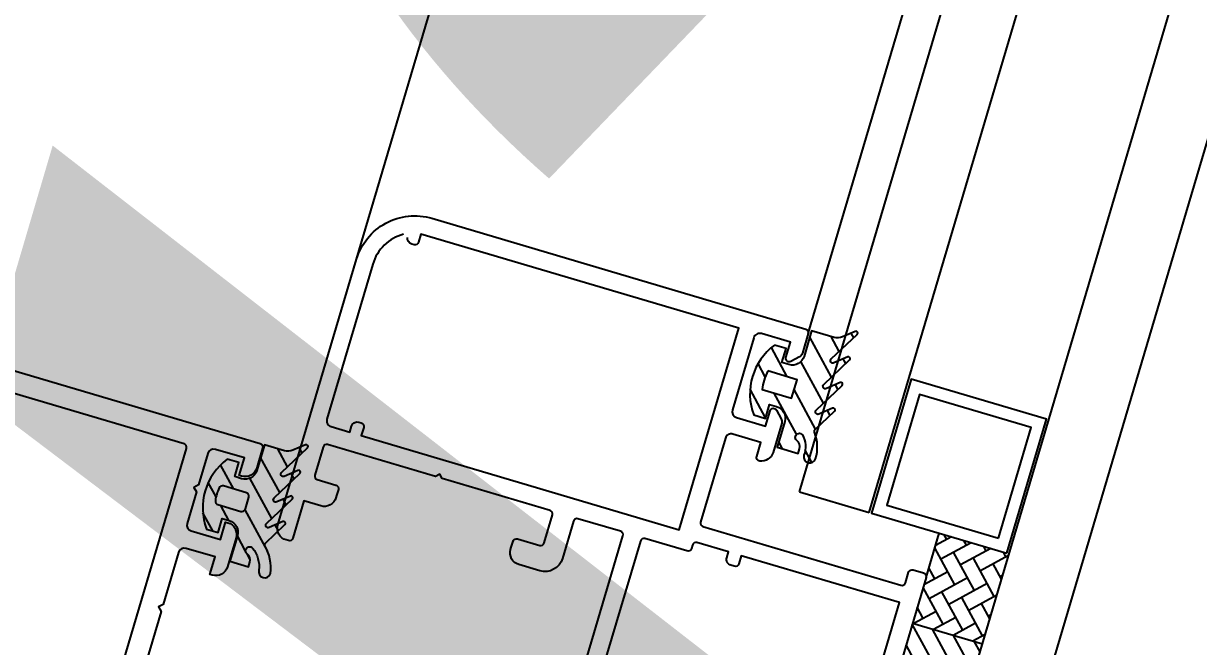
# Model space of a CAD drawing. Header units: millimetres. Extents: x 62878 to 70819, y -67946 to -61850.
# Drawn here: x 68125.56 to 68135.24, y -65094.17 to -65089.04 of the extents above; entities that cross this region are included whole.
import ezdxf
from ezdxf.enums import TextEntityAlignment as Align

# ---------------------------------------------------------------- set-up
doc = ezdxf.new("R2010")
doc.units = ezdxf.units.MM
doc.layers.add('antet_3', color=7, linetype='Continuous', lineweight=9)
doc.layers.add('DOGRAMA', color=171, linetype='Continuous', lineweight=0)
doc.styles.add('bold', font='arial.ttf', dxfattribs={"height": 10})
pattern_1 = [(118.5057849383402, (68087.96480972198, -65198.0815049821), (-0.1395045678384407, -0.07576303882639554), [])]

msp = doc.modelspace()

# ---------------------------------------------------------------- hatches: boundary and pattern name
at = {"layer": 'DOGRAMA', "lineweight": -2}
h = msp.add_hatch(dxfattribs=at)
h.set_pattern_fill('ANSI31', color=256, scale=0.05, angle=73.50578493834035, style=0)
h.set_pattern_definition(pattern_1)
edge = h.paths.add_edge_path(flags=16)
edge.add_arc((68132.04374598498, -65092.08780705649), 0.4000000000104035, 151.9688258845257, 175.0427439498318)
edge.add_line((68131.64524220856, -65092.05324204259), (68131.88679372543, -65092.12476633395))
edge.add_line((68131.88679372543, -65092.12476633395), (68131.932220691, -65091.971350589))
edge.add_line((68131.932220691, -65091.971350589), (68131.69066917419, -65091.89982629765))
edge = h.paths.add_edge_path()
edge.add_arc((68132.04374598499, -65092.08780705638), 0.4999999999948906, 126.6358872911239, 200.375682583866)
edge.add_line((68131.57503106217, -65092.26189416421), (68131.67091590285, -65092.29028601768))
edge.add_line((68131.67091590285, -65092.29028601768), (68131.70498612695, -65092.17522420897))
edge.add_line((68131.70498612695, -65092.17522420897), (68131.76251703134, -65092.19225932105))
edge.add_arc((68131.73412517784, -65092.28814416163), 0.09999999999670213, -16.494215070374594, 73.5057849296254, ccw=False)
edge.add_line((68131.83001001843, -65092.31653601513), (68131.76754794075, -65092.52748266445))
edge.add_line((68131.76754794075, -65092.52748266445), (68131.94014065384, -65092.57858800069))
edge.add_line((68131.94014065384, -65092.57858800069), (68131.95134958567, -65092.54073324631))
edge.add_arc((68131.88902443925, -65092.52227854153), 0.06500000002896632, 343.5057849364076, 411.9151204482185)
edge.add_arc((68131.94928203305, -65092.44538740244), 0.03268943072547244, 38.075505815199506, 231.9151204581925, ccw=False)
edge.add_arc((68131.80145535854, -65092.52311159071), 0.1992591642945482, -20.843900708269985, 29.422006450842616, ccw=False)
edge.add_arc((68132.0360015912, -65092.6069436063), 0.05002797729659315, 165.0203900117618, 342.5336263149808)
edge.add_arc((68131.77523295493, -65092.52507822482), 0.3233450412511616, 342.5651376715566, 381.8914478262803)
edge.add_arc((68132.09382004348, -65092.39706227124), 0.02000000001382855, 133.5057849596173, 201.8914478304957, ccw=False)
edge.add_line((68132.08005148725, -65092.38255617391), (68132.23964635917, -65092.23107566788))
edge.add_arc((68132.22931994202, -65092.22019609488), 0.01499999999107361, 313.5057849235725, 473.5057849196183)
edge.add_line((68132.22333731715, -65092.20644079775), (68132.1104305183, -65092.25554762674))
edge.add_arc((68132.1024536851, -65092.23720723055), 0.02000000000725021, 133.5057849293807, 293.5057849694772, ccw=False)
edge.add_line((68132.0886851289, -65092.22270113321), (68132.30210843682, -65092.02012901858))
edge.add_arc((68132.29178201967, -65092.00924944558), 0.01499999999107361, 313.5057849235725, 473.5057849196183)
edge.add_line((68132.2857993948, -65091.99549414845), (68132.17289259596, -65092.04460097743))
edge.add_arc((68132.16491576278, -65092.02626058125), 0.01999999999477411, 133.5057849437303, 293.50578493956186, ccw=False)
edge.add_line((68132.15114720658, -65092.01175448392), (68132.3645705145, -65091.80918236927))
edge.add_arc((68132.35424409733, -65091.79830279627), 0.0150000000111095, 313.5057850042036, 473.5057849993926)
edge.add_line((68132.34826147242, -65091.78454749912), (68132.23535467361, -65091.83365432812))
edge.add_arc((68132.22737784043, -65091.81531393194), 0.01999999998810191, 133.50578495808, 293.5057849478753, ccw=False)
edge.add_line((68132.21360928423, -65091.80080783462), (68132.42703259215, -65091.59823571997))
edge.add_arc((68132.416706175, -65091.58735614698), 0.01499999998579632, 313.5057849427054, 473.5057849307029)
edge.add_line((68132.41072355013, -65091.57360084985), (68132.30537840044, -65091.61941887233))
edge.add_arc((68132.26549423457, -65091.52771689143), 0.09999999994137784, 253.5057849385129, 293.5057849385669, ccw=False)
edge.add_line((68132.2371023811, -65091.62360173198), (68132.05146647562, -65091.56863425851))
edge.add_line((68132.05146647562, -65091.56863425851), (68131.98900439797, -65091.77958090779))
edge.add_arc((68131.89311955737, -65091.7511890543), 0.1000000000085894, 253.5057849331763, 343.5057849359899, ccw=False)
edge.add_line((68131.86472770387, -65091.84707389491), (68131.80719679955, -65091.83003878283))
edge.add_line((68131.80719679955, -65091.83003878283), (68131.8412670237, -65091.71497697412))
edge.add_line((68131.8412670237, -65091.71497697412), (68131.74538218309, -65091.68658512065))
h = msp.add_hatch(dxfattribs=at)
h.set_pattern_fill('ANSI31', color=256, scale=0.05, angle=73.50578493834035, style=0)
h.set_pattern_definition(pattern_1)
edge = h.paths.add_edge_path()
edge.add_arc((68127.7397864284, -65092.46119883174), 0.1000000000263798, 253.5057849355434, 293.5057849355687, ccw=False)
edge.add_line((68127.7113945749, -65092.55708367236), (68127.54543902786, -65092.50794362534))
edge.add_line((68127.54543902786, -65092.50794362534), (68127.48297695024, -65092.71889027463))
edge.add_arc((68127.38709210962, -65092.69049842115), 0.100000000018411, 253.5057849491653, 343.50578494635164, ccw=False)
edge.add_line((68127.35870025615, -65092.78638326176), (68127.30116935185, -65092.76934814967))
edge.add_line((68127.30116935185, -65092.76934814967), (68127.335239576, -65092.65428634096))
edge.add_line((68127.335239576, -65092.65428634096), (68127.23935473541, -65092.6258944875))
edge.add_arc((68127.53771853732, -65093.02711642319), 0.4999999999656979, 126.6358872936116, 200.3756825842456)
edge.add_line((68127.06900361452, -65093.20120353102), (68127.16488845507, -65093.22959538447))
edge.add_line((68127.16488845507, -65093.22959538447), (68127.19895867928, -65093.11453357578))
edge.add_line((68127.19895867928, -65093.11453357578), (68127.25648958364, -65093.13156868787))
edge.add_arc((68127.22809773016, -65093.22745352847), 0.1000000000065236, -16.494215060012777, 73.50578493998722, ccw=False)
edge.add_line((68127.32398257076, -65093.25584538195), (68127.26152049308, -65093.46679203126))
edge.add_line((68127.26152049308, -65093.46679203126), (68127.4144328477, -65093.51206994111))
edge.add_line((68127.4144328477, -65093.51206994111), (68127.42564177956, -65093.47421518668))
edge.add_arc((68127.36331663313, -65093.4557604819), 0.06500000004498518, 343.5057849338997, 411.9151204420783)
edge.add_arc((68127.42357422694, -65093.37886934281), 0.03268943071974555, 38.0755058051605, 231.9151204503263, ccw=False)
edge.add_arc((68127.26013053123, -65093.510286593), 0.2424115900321636, -6.803520862248092, 38.703251544695775, ccw=False)
edge.add_arc((68127.5491630348, -65093.55193487427), 0.05002797728441639, 165.0203899994043, 342.5336263020298)
edge.add_arc((68127.22760123857, -65093.52392444225), 0.371781240119965, 353.3542853553165, 390.0058058445682)
edge.add_arc((68127.56811223732, -65093.3305442116), 0.01999999998688492, 133.5057850903015, 201.8914479738312, ccw=False)
edge.add_line((68127.55434368108, -65093.31603811431), (68127.71393855303, -65093.16455760827))
edge.add_arc((68127.7036121359, -65093.15367803526), 0.01499999998633296, 313.5057848641242, 473.5057849085336)
edge.add_line((68127.69762951102, -65093.13992273812), (68127.58472271214, -65093.1890295671))
edge.add_arc((68127.57674587896, -65093.17068917093), 0.01999999998810191, 133.5057849883166, 293.5057849478753, ccw=False)
edge.add_line((68127.56297732274, -65093.1561830736), (68127.77640063071, -65092.95361095898))
edge.add_arc((68127.76607421355, -65092.94273138598), 0.01500000000636884, 313.5057849447552, 473.5057849595054)
edge.add_line((68127.76009158866, -65092.92897608884), (68127.64718478982, -65092.97808291783))
edge.add_arc((68127.63920795661, -65092.95974252163), 0.02000000001972633, 133.5057849452677, 293.50578499939263, ccw=False)
edge.add_line((68127.62543940039, -65092.94523642429), (68127.83886270839, -65092.74266430967))
edge.add_arc((68127.82853629123, -65092.73178473667), 0.01500000000109156, 313.5057849638881, 473.5057849705901)
edge.add_line((68127.82255366634, -65092.71802943954), (68127.70964686747, -65092.76713626852))
edge.add_arc((68127.70167003426, -65092.74879587232), 0.02000000001972633, 133.5057850042036, 293.50578499939263, ccw=False)
edge.add_line((68127.68790147803, -65092.73428977499), (68127.90132478604, -65092.53171766037))
edge.add_arc((68127.89099836888, -65092.52083808737), 0.01500000000636884, 313.5057849447552, 473.5057849085336)
edge.add_line((68127.885015744, -65092.50708279022), (68127.7796705943, -65092.55290081272))
edge = h.paths.add_edge_path(flags=16)
edge.add_line((68127.16348542251, -65092.99973804149), (68127.35200082554, -65093.05555814471))
edge.add_arc((68127.36051838158, -65093.02679269256), 0.02999999997338046, 253.505784938319, 343.505784938319)
edge.add_line((68127.38928383373, -65093.0353102486), (68127.41767568726, -65092.93942540801))
edge.add_arc((68127.3889102351, -65092.93090785193), 0.02999999999972822, 343.5057848662645, 433.5057848662645)
edge.add_line((68127.39742779118, -65092.90214239976), (68127.20891238813, -65092.84632229652))
edge.add_arc((68127.20039483208, -65092.8750877487), 0.03000000000541819, 73.50578492745201, 155.7393507601034)
edge.add_arc((68127.53771853741, -65093.02711642319), 0.400000000065267, 155.7393507704302, 171.2722191064912)
edge.add_arc((68127.17200297858, -65092.97097258932), 0.02999999999646392, 171.2722190706019, 253.5057848929129)
h = msp.add_hatch(dxfattribs=at)
h.set_pattern_fill('AR-HBONE', color=256, scale=0.03, angle=73.50578493834035, style=0)
h.set_pattern_definition([(208.5057849383403, (68099.92822177763, -65079.10884956617), (-0.1627219703923171, 0.04818257311146708), [0.36, -0.12]), (118.5057849383402, (68099.82276950589, -65079.16611926482), (-0.1627219703923171, 0.04818257311146708), [0.3599999999999998, -0.1199999999999999])])
h.paths.add_polyline_path([(68133.03048838742, -65093.47504871931), (68133.10146802111, -65093.23533661781), (68133.67677706468, -65093.40568773872), (68133.45717237171, -65094.14733572541), (68132.88186332816, -65093.97698460451)])
h = msp.add_hatch(dxfattribs=at)
h.set_pattern_fill('ANSI31', color=256, scale=0.03999999999999999, angle=73.50578493834035, style=0)
h.set_pattern_definition([(118.5057849383402, (68082.2012634645, -65217.54612762261), (-0.1116036542707525, -0.06061043106111644), [])])
h.paths.add_polyline_path([(68132.82972189071, -65094.24993520377, -0.4142135623420975), (68132.79554579983, -65094.26849577522), (68132.42574190823, -65095.51739582395, -0.1532309010706403), (68132.97265909825, -65095.78363178541), (68133.37866260305, -65094.41247856495)])
h.paths.add_polyline_path([(68132.88186332816, -65093.97698460451), (68132.81116131925, -65094.21575911289, -0.4142135623575963), (68132.82972189071, -65094.24993520377), (68133.37866260305, -65094.41247856495), (68133.45717237171, -65094.14733572541)])

# ---------------------------------------------------------------- linework, layer by layer
for p, q in [((68128.3042372019, -65090.98052477044), (68140.84534074063, -65048.62676599533)), ((68132.02377195144, -65091.59172133998), (68144.43143377887, -65049.68862131568)), ((68131.95084993396, -65092.894634376), (68144.71908830066, -65049.77379687611)), ((68132.52615897753, -65093.06498549689), (68145.29439734425, -65049.94414799704)), ((68132.97265909822, -65095.78363178542), (68146.44501543135, -65050.28485023884)), ((68133.57635999529, -65095.85809806576), (68147.02032447487, -65050.45520135976)), ((68131.95084993396, -65092.894634376), (68132.52615897753, -65093.06498549689)), ((68132.99357897787, -65093.59969901206), (68133.10146802111, -65093.23533661781)), ((68132.88186332816, -65093.97698460449), (68133.45717237171, -65094.14733572541)), ((68132.88186332816, -65093.97698460449), (68133.45717237171, -65094.14733572541))]:
    msp.add_line(p, q, dxfattribs=at)
at = {"layer": 'DOGRAMA', "lineweight": -2, "ltscale": 0.5}
for points in [[(68117.40457189077, -65089.50519561858), (68127.51083408938, -65092.49769697592, -0.4142135623732619), (68127.53108198551, -65092.53497998411), (68127.48281583455, -65092.69798421313, -0.4142135623730951), (68127.3585391405, -65092.76547720026), (68127.33936217237, -65092.75979882956), (68127.3819499526, -65092.61597156867), (68127.14223785113, -65092.54499193495, 0.4142135623730951), (68127.08009950409, -65092.57873842849), (68127.00344149966, -65092.83762749813), (68126.96615849143, -65092.85787539424), (68126.98640638759, -65092.89515840246), (68126.90974838316, -65093.15404747207, 0.4142135623730951), (68126.94349487673, -65093.21618581911), (68127.18320697825, -65093.28716545283), (68127.22579475841, -65093.14333819192), (68127.24497172653, -65093.14901656263, -0.4142135623728953), (68127.31246471364, -65093.27329325672), (68127.24148507993, -65093.51300535818, -0.4142135623729619), (68127.11720838587, -65093.58049834527), (68127.09803141773, -65093.57481997462), (68127.14061919799, -65093.43099271371), (68126.90090709648, -65093.36001307999, 0.4142135623731395), (68126.83876874944, -65093.39375957356), (68126.71189718877, -65093.82222964075), (68126.6746141806, -65093.84247753686), (68126.69486207672, -65093.87976054508), (68126.56904614135, -65094.30466555919, 0.4142135623730951)], [(68129.98142567044, -65095.00220835335), (68130.49815740381, -65093.25710425453, 0.4142135623730951), (68130.4779095077, -65093.2198212463), (68130.12792983951, -65093.11619098108, 0.4142135623730951), (68130.09064683132, -65093.13643887722), (68129.99979290014, -65093.44327036715, -0.4142135623730951), (68129.81337785904, -65093.54450984778), (68129.64078514598, -65093.49340451149, -0.4142135623730951), (68129.57329215886, -65093.36912781745), (68129.57897052955, -65093.34995084931), (68129.59316645628, -65093.30200842903, -0.4142135623730951), (68129.63044946454, -65093.28176053287), (68129.81263066165, -65093.3357050545, 0.4142135623730951), (68129.8499136699, -65093.31545715836), (68129.91805411826, -65093.08533354095, 0.4142135623730951), (68129.89780622211, -65093.04805053271), (68129.0108714466, -65092.78542588797), (68128.99062355049, -65092.74814287975), (68128.95334054224, -65092.76839077591), (68128.06640576676, -65092.50576613114, 0.4142135623730951), (68128.02912275855, -65092.52601402729), (68127.96098231015, -65092.75613764471, 0.4142135623730951), (68127.98123020626, -65092.79342065296), (68128.13464595127, -65092.83884761851, -0.4142135623730951), (68128.15489384739, -65092.87613062676), (68128.14069792061, -65092.92407304705), (68128.13501954998, -65092.94325001516, -0.4142135623730951), (68128.0107428559, -65093.01074300226), (68127.87170983698, -65092.96957481471), (68127.78085590585, -65093.27640630462, -0.4142135623730951), (68127.74357289769, -65093.29665420075), (68127.72439592954, -65093.29097583005, -0.4142135623730951), (68127.65690294243, -65093.16669913595), (68128.3042372019, -65090.98052477044, -0.4142135623730951), (68128.92562067226, -65090.6430598349), (68132.00352405534, -65091.55443833176, -0.4142135623730951), (68132.02377195144, -65091.59172133998), (68131.97570738266, -65091.75404478662, -0.1991096956269791), (68131.95162373334, -65091.78378067122), (68131.88069902401, -65091.822298919, -0.6680969080520953), (68131.8400841937, -65091.789414364), (68131.87747910395, -65091.66312444046), (68131.6377670024, -65091.59214480672, 0.4142135623730951), (68131.57562865535, -65091.62589130028), (68131.39959916376, -65092.22037731197, 0.4142135623730951), (68131.43334565734, -65092.28251565903), (68131.6730577588, -65092.35349529273), (68131.7104555082, -65092.22719578068, -0.6680969080520438), (68131.76242707996, -65092.22172639945), (68131.80094532768, -65092.29265110876, -0.1989616347782854), (68131.80495309748, -65092.33071539491), (68131.73397062457, -65092.57043708487, -0.3728392455561729), (68131.62368354251, -65092.64100064134, -0.4568501953068724), (68131.59923893976, -65092.60279587828), (68131.63330916394, -65092.48773406955), (68131.40318554649, -65092.41959362119, 0.4142135623730951), (68131.3410471995, -65092.45334011475), (68131.13662585433, -65093.14371096702, 0.4142135623730951), (68131.1568737505, -65093.18099397524), (68132.7869160406, -65093.6636554845, 0.4142135623730951), (68132.8241990488, -65093.64340758836), (68132.84975171697, -65093.55711123181, -0.4142135623730951), (68132.88703472522, -65093.5368633357), (68132.97333108174, -65093.56241600381, -0.4142135623730951), (68132.99357897787, -65093.59969901206), (68132.4058676107, -65095.58451521234, -0.4142135623730951)], [(68128.69200601018, -65090.77434715581, 0.2621398995659221), (68128.4384759787, -65091.02027336528), (68128.06086432736, -65092.2955417452, 0.4142135623730951), (68128.0946108209, -65092.35768009225), (68128.24802656585, -65092.40310705782), (68128.2622224926, -65092.35516463754, -0.4142135623730951), (68128.32436083964, -65092.32141814395), (68128.34353780773, -65092.32709651465, -0.4142135623730951), (68128.3637857039, -65092.36437952291), (68128.34391140647, -65092.4314989113), (68130.9615675547, -65093.20659651146), (68131.45274661995, -65091.54778876917), (68128.83509047175, -65090.77269116903), (68128.81521617429, -65090.83981055746, -0.4142135623730951), (68128.77793316609, -65090.86005845357), (68128.7587561979, -65090.85438008289, -0.3618128521052944), (68128.72323128302, -65090.80116149923)]]:
    msp.add_lwpolyline(points, format="xyb", dxfattribs=at)
msp.add_lwpolyline([(68119.65470272879, -65090.3591928153), (68119.31910578668, -65090.25982132807), (68117.52605926755, -65089.72889366794, 0.4142135623730953), (68117.48877625936, -65089.74914156404), (68116.18842936974, -65094.14066726323, 0.4142135623730951), (68116.20867726587, -65094.17795027148), (68118.00172378498, -65094.70887793165), (68118.33732072706, -65094.80824941884), (68125.5670377078, -65096.94899517162, 0.4142135623730951), (68125.60432071603, -65096.92874727548), (68126.90466760565, -65092.53722157628, 0.4142135623722071), (68126.88441970953, -65092.49993856806)], format="xyb", close=True, dxfattribs=at)
at = {"layer": 'DOGRAMA', "lineweight": -2}
for points in [[(68131.74538218309, -65091.68658512065, 0.3333333333332296), (68131.57503106217, -65092.26189416421), (68131.67091590285, -65092.29028601768), (68131.70498612695, -65092.17522420897), (68131.76251703134, -65092.19225932105, -0.4142135623730951), (68131.83001001843, -65092.31653601513), (68131.76754794075, -65092.52748266445), (68131.94014065384, -65092.57858800069), (68131.95134958567, -65092.54073324631, 0.3076847592325949), (68131.92911827099, -65092.47111718247, -1.128701775595035), (68131.97501511159, -65092.42522785009, -0.2229122392588673), (68131.98767367104, -65092.59401261076, 0.9785310008372164), (68132.08372294193, -65092.62195930461, 0.1732976222504512), (68132.07526220512, -65092.40451925698, -0.3075716929246892), (68132.08005148725, -65092.38255617391), (68132.23964635917, -65092.23107566788, 0.8390996311771624), (68132.22333731715, -65092.20644079775), (68132.1104305183, -65092.25554762674, -0.8390996311772869), (68132.0886851289, -65092.22270113321), (68132.30210843682, -65092.02012901858, 0.8390996311771624), (68132.2857993948, -65091.99549414845), (68132.17289259596, -65092.04460097743, -0.839099631177325), (68132.15114720658, -65092.01175448392), (68132.3645705145, -65091.80918236927, 0.8390996311769768), (68132.34826147242, -65091.78454749912), (68132.23535467361, -65091.83365432812, -0.8390996311770358), (68132.21360928423, -65091.80080783462), (68132.42703259215, -65091.59823571997, 0.8390996311781366), (68132.41072355013, -65091.57360084985), (68132.30537840044, -65091.61941887233, -0.1763269807084491), (68132.2371023811, -65091.62360173198), (68132.05146647562, -65091.56863425851), (68131.98900439797, -65091.77958090779, -0.4142135623728453), (68131.86472770387, -65091.84707389491), (68131.80719679955, -65091.83003878283), (68131.8412670237, -65091.71497697412)], [(68131.69066917419, -65091.89982629765, 0.1010205144335734), (68131.64524220856, -65092.05324204259), (68131.88679372543, -65092.12476633395), (68131.932220691, -65091.971350589)], [(68131.69066917419, -65091.89982629765, 0.1010205144335734), (68131.64524220856, -65092.05324204259), (68131.88679372545, -65092.12476633395), (68131.932220691, -65091.971350589)], [(68127.7796705943, -65092.55290081272, -0.176326980708443), (68127.7113945749, -65092.55708367236), (68127.54543902786, -65092.50794362534), (68127.48297695024, -65092.71889027463, -0.4142135623726288), (68127.35870025615, -65092.78638326176), (68127.30116935185, -65092.76934814967), (68127.335239576, -65092.65428634096), (68127.23935473541, -65092.6258944875, 0.3333333333332321), (68127.06900361452, -65093.20120353102), (68127.16488845507, -65093.22959538447), (68127.19895867928, -65093.11453357578), (68127.25648958364, -65093.13156868787, -0.4142135623730951), (68127.32398257076, -65093.25584538195), (68127.26152049308, -65093.46679203126), (68127.4144328477, -65093.51206994111), (68127.42564177956, -65093.47421518668, 0.3076847592325163), (68127.40341046487, -65093.40459912283, -1.128701775594264), (68127.44930730548, -65093.35870979047, -0.2012120834862478), (68127.50083511465, -65093.53900387873, 0.9785310008383128), (68127.59688438551, -65093.5669505726, 0.1612998685773607), (68127.54955439901, -65093.33800119736, -0.3075716929248266), (68127.55434368108, -65093.31603811431), (68127.71393855303, -65093.16455760827, 0.8390996311771568), (68127.69762951102, -65093.13992273812), (68127.58472271214, -65093.1890295671, -0.8390996311749109), (68127.56297732274, -65093.1561830736), (68127.77640063071, -65092.95361095898, 0.8390996311813727), (68127.76009158866, -65092.92897608884), (68127.64718478982, -65092.97808291783, -0.8390996311751685), (68127.62543940039, -65092.94523642429), (68127.83886270839, -65092.74266430967, 0.8390996311750223), (68127.82255366634, -65092.71802943954), (68127.70964686747, -65092.76713626852, -0.8390996311790603), (68127.68790147803, -65092.73428977499), (68127.90132478604, -65092.53171766037, 0.8390996311813727), (68127.885015744, -65092.50708279022)], [(68127.16348542251, -65092.99973804149), (68127.35200082554, -65093.05555814471, 0.414213562374205), (68127.38928383373, -65093.0353102486), (68127.41767568726, -65092.93942540801, 0.4142135623730951), (68127.39742779118, -65092.90214239976), (68127.20891238813, -65092.84632229652, 0.3750467088372598), (68127.17304426138, -65092.86276109942, 0.0678788880673013), (68127.14235036571, -65092.96642038655, 0.3750467088370437)]]:
    msp.add_lwpolyline(points, format="xyb", close=True, dxfattribs=at)
for points in [[(68133.65760009651, -65093.40000936804), (68133.9841064116, -65092.29733370119), (68132.87184226073, -65091.96798820078), (68132.54533594567, -65093.07066386759)], [(68133.5901071094, -65093.27573267395), (68133.85982971752, -65092.36482668831), (68132.93933524784, -65092.09226489485), (68132.66961263976, -65093.00317088049)]]:
    msp.add_lwpolyline(points, close=True, dxfattribs=at)
at = {"layer": 'DOGRAMA', "linetype": 'ByBlock', "lineweight": -2}
msp.add_lwpolyline([(68132.40683880259, -65095.05291474509), (68132.7759328979, -65093.80641181736), (68131.47189906583, -65093.42028260999), (68131.45202476837, -65093.48740199837, -0.4142135623730951), (68131.41474176015, -65093.50764989451), (68131.385976308, -65093.49913233849, -0.4142135623730951), (68131.35222981445, -65093.43699399143), (68131.36642574113, -65093.38905157112), (68131.10753667157, -65093.31239356672, 0.4142135623730951), (68131.07025366329, -65093.33264146285), (68131.06173610731, -65093.36140691504, -0.4142135623730951), (68131.02445309909, -65093.38165481116), (68130.67926767291, -65093.27944413862, 0.4142135623730951), (68130.64198466469, -65093.29969203472), (68130.28140812545, -65094.51742951029, 0.4142135623730951)], format="xyb", dxfattribs=at)

# ---------------------------------------------------------------- texts
at = {"layer": 'antet_3', "linetype": 'ByBlock', "style": 'bold'}
msp.add_text('CAM ', height=16, rotation=253.5761452701001, dxfattribs=at).set_placement((68130.15326510169, -65103.57916727832), align=Align.MIDDLE_CENTER)

doc.saveas('drawing.dxf')
